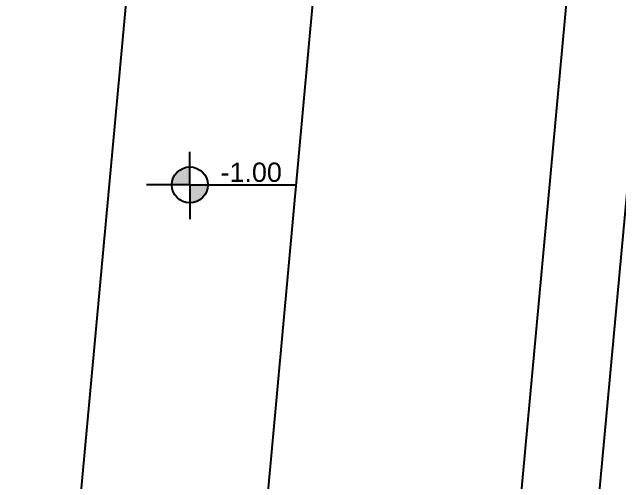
# Model space of a CAD drawing. Extents: x -30 to 1202, y 231 to 898.
# Drawn here: x 431.08 to 437.34, y 389.12 to 393.97 of the extents above; entities that cross this region are included whole.
import ezdxf

# ---------------------------------------------------------------- set-up
doc = ezdxf.new("R2010")
doc.units = 0
doc.header["$LTSCALE"] = 0.04
doc.layers.add('cotas de nivel', color=1, linetype='CONTINUOUS')
doc.layers.add('PISOS', color=1, linetype='CONTINUOUS')
doc.styles.add('STYLE2', font='arial.ttf')

msp = doc.modelspace()

# ---------------------------------------------------------------- hatches: boundary and pattern name
at = {"layer": 'cotas de nivel'}
h = msp.add_hatch(color=256, dxfattribs=at)
h.paths.add_polyline_path([(432.9105, 392.1922), (432.9105, 392.3774, 0.414214), (432.7252, 392.1922)])
h.paths.add_polyline_path([(432.9105, 392.1922), (432.9105, 392.0069, 0.414214), (433.0958, 392.1922)])

# ---------------------------------------------------------------- linework, layer by layer
for q in [(432.9105, 392.5318), (432.4645, 392.1922), (433.991, 392.1922), (432.9105, 391.8407)]:
    msp.add_line((432.9105, 392.1922), q, dxfattribs=at)
msp.add_circle((432.9105, 392.1922), 0.1853, dxfattribs=at)
at = {"layer": 'PISOS'}
for p, q in [((435.3133, 427.3817), (429.7206, 366.5424)), ((437.2211, 427.2063), (431.2917, 362.7041)), ((439.8102, 426.9683), (433.8725, 362.3766)), ((440.6069, 426.8951), (434.6759, 362.3766))]:
    msp.add_line(p, q, dxfattribs=at)

# ---------------------------------------------------------------- texts
at = {"layer": 'cotas de nivel', "style": 'STYLE2'}
msp.add_text('-1.00', height=0.19847, dxfattribs=at).set_placement((433.2259, 392.2239))

doc.saveas('drawing.dxf')
